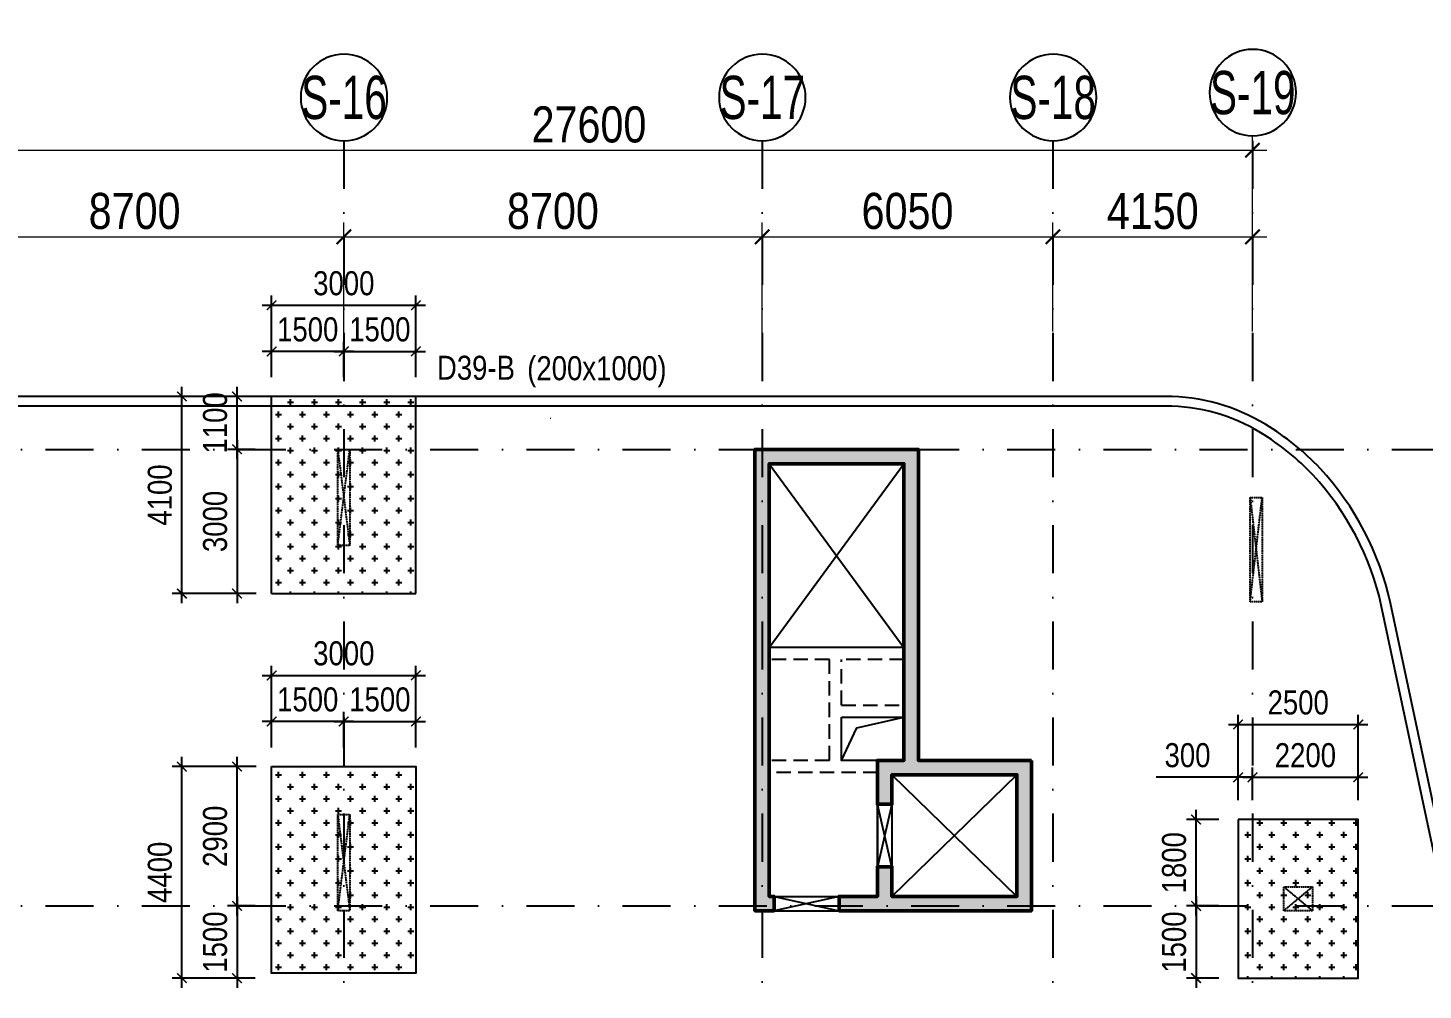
# Model space of a CAD drawing. Header units: millimetres. Extents: x -159515 to 1327256, y -225156 to 138737.
# Drawn here: x 1073065 to 1102083, y -23814 to -3796 of the extents above; entities that cross this region are included whole.
import ezdxf
from ezdxf.enums import TextEntityAlignment as Align

# ---------------------------------------------------------------- set-up
doc = ezdxf.new("R2010")
doc.units = ezdxf.units.MM
doc.header["$MEASUREMENT"] = 0
for name, pattern in [('DASHDOT', [1, 0.5, -0.25, 0, -0.25]), ('DASHED', [4.5, 3, -1.5]), ('ST_MBDV Cot vach 220805$0$HIDDEN', [0.375, 0.25, -0.125])]:
    doc.linetypes.add(name, pattern=pattern)
for name, color, linetype in [('AUDIT_I_220807103235-17', 50, 'Continuous'), ('ccu11-Khuat', 9, 'DASHED'), ('ccu11-Manh', 8, 'Continuous'), ('ccu11-Thay', 7, 'Continuous'), ('ccu12-Manh', 8, 'Continuous'), ('ccu12-Text', 31, 'Continuous'), ('KC2-DIM', 251, 'Continuous'), ('KC2-HATCH', 252, 'Continuous'), ('KT-Dim', 8, 'Continuous'), ('KT-Luoi truc South Tower', 8, 'DASHDOT'), ('ST_MBDV Cot vach 220805$0$AUDIT_I_220805193045-5', 6, 'Continuous'), ('TNG', 50, 'Continuous'), ('Xref_ST_MBDV Cot vach 30.7.2022|Xref_ST_MBDV Cot vach 30.7.2022|Xref_ST_MBDV Cot vach 30.7.2022|Xref_ST_MBDV Cot vach 30.7.2022|A-GRID-SYM', 50, 'Continuous')]:
    doc.layers.add(name, color=color, linetype=linetype)
for name, color, linetype, lineweight in [('ccu12-Tencaukien', 9, 'Continuous', 15), ('KT-Kich thuoc', 159, 'Continuous', 18), ('ST_MBDV Cot vach 220805$0$KT-Net cot vach', 6, 'Continuous', 50)]:
    doc.layers.add(name, color=color, linetype=linetype, lineweight=lineweight)
doc.styles.add('Arial Narrow', font='ARIALN.TTF')
doc.styles.add('HBA-Text', font='GOTHIC.TTF')
doc.dimstyles.new('ccu12-200', dxfattribs={"dimscale": 200, "dimtxt": 2.5, "dimasz": 1, "dimexe": 1, "dimexo": 2, "dimgap": 1, "dimtad": 1, "dimdec": 0, "dimrnd": 5, "dimdsep": 46, "dimtxsty": 'Arial Narrow', "dimblk": 'ARCHTICK', "dimcen": -1, "dimdle": 1, "dimclrd": 256, "dimclre": 256, "dimclrt": 3, "dimadec": 0, "dimazin": 2, "dimtfac": 0.1, "dimtdec": 0, "dimtmove": 0, "dimatfit": 1, "dimldrblk": 'ARCHTICK', "dimfxl": 1, "dimtvp": 0.833333, "dimtolj": 1, "dimtzin": 12, "dimarcsym": 0})
doc.dimstyles.new('CCU_1-300', dxfattribs={"dimscale": 300, "dimtxt": 2.5, "dimasz": 1, "dimexe": 1, "dimexo": 2, "dimgap": 0.5, "dimtad": 1, "dimdec": 0, "dimdsep": 46, "dimtxsty": 'Arial Narrow', "dimblk": 'ARCHTICK', "dimcen": -1, "dimdle": 1, "dimclrd": 256, "dimclre": 256, "dimclrt": 3, "dimadec": 0, "dimazin": 2, "dimtfac": 0.1, "dimtdec": 0, "dimtix": 1, "dimtmove": 2, "dimatfit": 1, "dimfxl": 1, "dimtvp": 0.833333, "dimtolj": 1, "dimtzin": 12, "dimarcsym": 0})
pattern_1 = [(0, (-1061785.02, 22163.94), (250, 250), [125, -375]), (90, (-1061722.52, 22101.44), (-250, 250), [125, -375])]

# ---------------------------------------------------------------- blocks, each defined once
blk = doc.blocks.new('_ArchTick')
at = {"color": 0, "const_width": 0.15}
blk.add_lwpolyline([(-0.5, -0.5), (0.5, 0.5)], dxfattribs=at)
blk = doc.blocks.new('*D406')
at = {"layer": 'Defpoints', "color": 0, "transparency": 16777216}
for p in [(-25223, 31492), (-33923, 28684, 0), (-25223, 28649, 0)]:
    blk.add_point(p, dxfattribs=at)
at = {"layer": 'KT-Kich thuoc', "lineweight": -2, "transparency": 16777216}
for p, q in [((-33923, 29284), (-33923, 31792)), ((-25223, 29249), (-25223, 31792)), ((-34223, 31492), (-24923, 31492))]:
    blk.add_line(p, q, dxfattribs=at)
at = {"layer": 'KT-Kich thuoc', "lineweight": -2, "transparency": 16777216, "xscale": 300, "yscale": 300, "zscale": 300, "rotation": 180}
blk.add_blockref('_ArchTick', (-33923, 31492), dxfattribs=at)
at = {"layer": 'KT-Kich thuoc', "lineweight": -2, "transparency": 16777216, "xscale": 300, "yscale": 300, "zscale": 300}
blk.add_blockref('_ArchTick', (-25223, 31492), dxfattribs=at)
at = {"layer": 'KT-Kich thuoc', "color": 3, "transparency": 16777216, "insert": (-29573, 32025), "char_height": 750, "attachment_point": 5, "style": 'Arial Narrow'}
blk.add_mtext('\\A1;8700', dxfattribs=at)
blk = doc.blocks.new('*D407')
at = {"layer": 'Defpoints', "color": 0, "transparency": 16777216}
for p in [(-16523, 31492), (-16523, 28791, 0), (-25223, 28649, 0)]:
    blk.add_point(p, dxfattribs=at)
at = {"layer": 'KT-Kich thuoc', "lineweight": -2, "transparency": 16777216}
for p, q in [((-25223, 29249), (-25223, 31792)), ((-16523, 29391), (-16523, 31792)), ((-25523, 31492), (-16223, 31492))]:
    blk.add_line(p, q, dxfattribs=at)
at = {"layer": 'KT-Kich thuoc', "lineweight": -2, "transparency": 16777216, "xscale": 300, "yscale": 300, "zscale": 300, "rotation": 180}
blk.add_blockref('_ArchTick', (-25223, 31492), dxfattribs=at)
at = {"layer": 'KT-Kich thuoc', "lineweight": -2, "transparency": 16777216, "xscale": 300, "yscale": 300, "zscale": 300}
blk.add_blockref('_ArchTick', (-16523, 31492), dxfattribs=at)
at = {"layer": 'KT-Kich thuoc', "color": 3, "transparency": 16777216, "insert": (-20873, 32025), "char_height": 750, "attachment_point": 5, "style": 'Arial Narrow'}
blk.add_mtext('\\A1;8700', dxfattribs=at)
blk = doc.blocks.new('*D408')
at = {"layer": 'Defpoints', "color": 0, "transparency": 16777216}
for p in [(-10473, 31492), (-16523, 28791), (-10473, 28921, 0)]:
    blk.add_point(p, dxfattribs=at)
at = {"layer": 'KT-Kich thuoc', "lineweight": -2, "transparency": 16777216}
for p, q in [((-16523, 29391), (-16523, 31792)), ((-10473, 29521), (-10473, 31792)), ((-16823, 31492), (-10173, 31492))]:
    blk.add_line(p, q, dxfattribs=at)
at = {"layer": 'KT-Kich thuoc', "lineweight": -2, "transparency": 16777216, "xscale": 300, "yscale": 300, "zscale": 300, "rotation": 180}
blk.add_blockref('_ArchTick', (-16523, 31492), dxfattribs=at)
at = {"layer": 'KT-Kich thuoc', "lineweight": -2, "transparency": 16777216, "xscale": 300, "yscale": 300, "zscale": 300}
blk.add_blockref('_ArchTick', (-10473, 31492), dxfattribs=at)
at = {"layer": 'KT-Kich thuoc', "color": 3, "transparency": 16777216, "insert": (-13498, 32025), "char_height": 750, "attachment_point": 5, "style": 'Arial Narrow'}
blk.add_mtext('\\A1;6050', dxfattribs=at)
blk = doc.blocks.new('*D409')
at = {"layer": 'Defpoints', "color": 0, "transparency": 16777216}
for p in [(-6323, 31492), (-6323, 29040), (-10473, 28921, 0)]:
    blk.add_point(p, dxfattribs=at)
at = {"layer": 'KT-Kich thuoc', "lineweight": -2, "transparency": 16777216}
for p, q in [((-10473, 29521), (-10473, 31792)), ((-6323, 29640), (-6323, 31792)), ((-10773, 31492), (-6023, 31492))]:
    blk.add_line(p, q, dxfattribs=at)
at = {"layer": 'KT-Kich thuoc', "lineweight": -2, "transparency": 16777216, "xscale": 300, "yscale": 300, "zscale": 300, "rotation": 180}
blk.add_blockref('_ArchTick', (-10473, 31492), dxfattribs=at)
at = {"layer": 'KT-Kich thuoc', "lineweight": -2, "transparency": 16777216, "xscale": 300, "yscale": 300, "zscale": 300}
blk.add_blockref('_ArchTick', (-6323, 31492), dxfattribs=at)
at = {"layer": 'KT-Kich thuoc', "color": 3, "transparency": 16777216, "insert": (-8398, 32025), "char_height": 750, "attachment_point": 5, "style": 'Arial Narrow'}
blk.add_mtext('\\A1;4150', dxfattribs=at)
blk = doc.blocks.new('*D410')
at = {"layer": 'Defpoints', "color": 0, "transparency": 16777216}
for p in [(-6323, 33292), (-33923, 28921), (-6323, 28921)]:
    blk.add_point(p, dxfattribs=at)
at = {"layer": 'KT-Kich thuoc', "lineweight": -2, "transparency": 16777216}
for p, q in [((-33923, 29521), (-33923, 33592)), ((-6323, 29521), (-6323, 33592)), ((-34223, 33292), (-6023, 33292))]:
    blk.add_line(p, q, dxfattribs=at)
at = {"layer": 'KT-Kich thuoc', "lineweight": -2, "transparency": 16777216, "xscale": 300, "yscale": 300, "zscale": 300, "rotation": 180}
blk.add_blockref('_ArchTick', (-33923, 33292), dxfattribs=at)
at = {"layer": 'KT-Kich thuoc', "lineweight": -2, "transparency": 16777216, "xscale": 300, "yscale": 300, "zscale": 300}
blk.add_blockref('_ArchTick', (-6323, 33292), dxfattribs=at)
at = {"layer": 'KT-Kich thuoc', "color": 3, "transparency": 16777216, "insert": (-20123, 33825), "char_height": 750, "attachment_point": 5, "style": 'Arial Narrow'}
blk.add_mtext('\\A1;27600', dxfattribs=at)
blk = doc.blocks.new('GRID-SYM-flat-73')
at = {"layer": 'Xref_ST_MBDV Cot vach 30.7.2022|Xref_ST_MBDV Cot vach 30.7.2022|Xref_ST_MBDV Cot vach 30.7.2022|Xref_ST_MBDV Cot vach 30.7.2022|A-GRID-SYM'}
blk.add_circle((0, 0, 0), 900, dxfattribs=at)
at = {"layer": 'Xref_ST_MBDV Cot vach 30.7.2022|Xref_ST_MBDV Cot vach 30.7.2022|Xref_ST_MBDV Cot vach 30.7.2022|Xref_ST_MBDV Cot vach 30.7.2022|A-GRID-SYM', "style": 'HBA-Text'}
blk.add_attdef('GRID', text='', height=900, rotation=359.6303, dxfattribs=at).set_placement((0, 0, 0), align=Align.MIDDLE_CENTER)
blk = doc.blocks.new('*U192')
at = {"layer": 'ccu12-Tencaukien', "color": 8, "ltscale": 10000}
blk.add_line((361, -155), (354, -155), dxfattribs=at)
at = {"layer": 'ccu12-Text', "color": 2, "style": 'Arial Narrow', "width": 0.8}
blk.add_attdef('SH', text='', height=300, dxfattribs=at).set_placement((276, 6), align=Align.BOTTOM_RIGHT)
at = {"layer": 'ccu12-Text', "color": 31, "style": 'Arial Narrow', "width": 0.8}
for tag, p in [('(', (508, -75)), ('KT', (633, -75)), (')', (963, -75))]:
    blk.add_attdef(tag, text='', height=250, dxfattribs=at).set_placement(p, align=Align.BOTTOM_LEFT)
blk = doc.blocks.new('*U476')
at = {"color": 6, "linetype": 'ST_MBDV Cot vach 220805$0$HIDDEN', "ltscale": 10}
for p, q in [((-225, 1525), (-475, -475)), ((-225, -475), (-475, 1525))]:
    blk.add_line(p, q, dxfattribs=at)
blk.add_lwpolyline([(-475, -475), (-225, -475), (-225, 1525), (-475, 1525)], close=True, dxfattribs=at)
blk = doc.blocks.new('*U480')
at = {"color": 6, "linetype": 'ST_MBDV Cot vach 220805$0$HIDDEN', "ltscale": 10}
for p, q in [((-225, 1525), (-475, -475)), ((-225, -475), (-475, 1525))]:
    blk.add_line(p, q, dxfattribs=at)
blk.add_lwpolyline([(-475, -475), (-225, -475), (-225, 1525), (-475, 1525)], close=True, dxfattribs=at)
blk = doc.blocks.new('*U467')
at = {"color": 6, "linetype": 'ST_MBDV Cot vach 220805$0$HIDDEN', "ltscale": 10}
for p, q in [((-225, 1695), (-475, -475)), ((-225, -475), (-475, 1695))]:
    blk.add_line(p, q, dxfattribs=at)
blk.add_lwpolyline([(-475, -475), (-225, -475), (-225, 1695), (-475, 1695)], close=True, dxfattribs=at)
blk = doc.blocks.new('*U468')
at = {"color": 6, "linetype": 'ST_MBDV Cot vach 220805$0$HIDDEN', "ltscale": 10}
for p, q in [((25, 125), (-475, -475)), ((25, -475), (-475, 125))]:
    blk.add_line(p, q, dxfattribs=at)
blk.add_lwpolyline([(-475, -475), (25, -475), (25, 125), (-475, 125)], close=True, dxfattribs=at)
blk = doc.blocks.new('MBCV-T39')
at = {"layer": 'ST_MBDV Cot vach 220805$0$KT-Net cot vach'}
h = blk.add_hatch(dxfattribs=at)
h.set_pattern_fill('1BETONG2-BOP', color=250, scale=30, style=0, pattern_type=2)
h.set_pattern_definition([(50, (86189.86, -14009.07), (215.17805, -18.82564), [22.5, -247.5]), (355, (86189.86, -14009.07), (-41.6254, 225.65764), [18, -198]), (100.4514, (86207.8, -14010.64), (173.5528, 206.83186), [19.12206, -210.34263]), (46.1842, (86189.86, -13949.07), (320.1723, -49.6557), [33.75, -371.25]), (96.6356, (86216.54, -13953.2), (280.3988, 292.2354), [28.6831, -315.5139]), (351.1842, (86189.86, -13949.07), (280.3986, 292.2356), [27, -297]), (21, (86219.86, -13964.07), (179.0721, -120.78567), [22.5, -247.5]), (226, (86219.86, -13964.07), (201.56464, -109.66194), [18, -198]), (71.4514, (86234.79, -13974.14), (252.0668, 96.75915), [19.12206, -210.34263]), (67.5, (86189.86, -14009.07), (-46.774855, 88.31234), [0, -195.6, 0, -201, 0, -198.75]), (4.5, (86189.86, -14009.07), (85.00528, 114.03096), [0, -114.6, 0, -191.1, 0, -75.75]), (327.5, (86122.96, -14009.07), (160.14673, -6.76646), [0, -75, 0, -234, 0, -310.5]), (317.5, (86092.96, -14009.07), (174.95585, 30.0315), [0, -97.5, 0, -155.4, 0, -220.5]), (315, (86189.86, -14009.07), (90.15611, 90.15611), []), (315, (86189.86, -13972.32), (90.15611, 90.15611), [])])
h.paths.add_polyline_path([(2350, -6470), (2350, -9600), (-1650, -9600), (-1650, -9300), (-850, -9300), (-850, -8685), (-550, -8685), (-550, -9300), (2050, -9300), (2050, -6770), (-550, -6770), (-550, -7385), (-850, -7385), (-850, -6470), (-300, -6470), (-300, -300), (-3100, -300), (-3100, -9300), (-3000, -9300), (-3000, -9600), (-3400, -9600), (-3400, 0), (0, 0), (0, -6470)])
at = {"layer": 'ccu11-Thay', "color": 6, "ltscale": 0.5}
for p, q in [((-850, -8685), (-850, -7385)), ((-3000, -9300), (-1650, -9300)), ((-3000, -9600), (-1650, -9600))]:
    blk.add_line(p, q, dxfattribs=at)
blk.add_lwpolyline([(-550, -7385), (-550, -8685)], dxfattribs=at)
at = {"layer": 'ST_MBDV Cot vach 220805$0$KT-Net cot vach'}
for p, q in [((-850, -8685), (-850, -9300)), ((-550, -8685), (-550, -9300)), ((-3000, -9600), (-3000, -9300)), ((-1650, -9300), (-850, -9300)), ((-1650, -9600), (-1650, -9300)), ((-1650, -9600), (2350, -9600))]:
    blk.add_line(p, q, dxfattribs=at)
blk.add_lwpolyline([(2350, -6470), (2350, -9600), (-1650, -9600), (-1650, -9300), (-850, -9300), (-850, -8685), (-550, -8685), (-550, -9300), (2050, -9300), (2050, -6770), (-550, -6770), (-550, -7385), (-850, -7385), (-850, -6470), (-300, -6470), (-300, -300), (-3100, -300), (-3100, -9300), (-3000, -9300), (-3000, -9600), (-3400, -9600), (-3400, 0), (0, 0), (0, -6470), (2350, -6470)], dxfattribs=at)
at = {"layer": 'TNG', "elevation": 0}
blk.add_lwpolyline([(-3100, -6600), (-3100, -6600), (-3100, -1900)], dxfattribs=at)
at = {"layer": 'ST_MBDV Cot vach 220805$0$AUDIT_I_220805193045-5', "linetype": 'ByBlock', "xscale": -1}
for name, p, rotation in [('*U480', (-12300, -1525, 0), 359.9999999999985), ('*U476', (-12300, -9125, 0), 359.9999999999985), ('*U468', (8075, -9125, 0), 270)]:
    blk.add_blockref(name, p, dxfattribs=dict(at, rotation=rotation))
blk.add_blockref('*U467', (6675, -2695, 0), dxfattribs=at)
blk = doc.blocks.new('mbkc-t39')
at = {"layer": 'KC2-HATCH'}
h = blk.add_hatch(dxfattribs=at)
h.set_pattern_fill('CROSS', color=256, scale=1000)
h.set_pattern_definition(pattern_1)
h.paths.add_polyline_path([(16350, 10700), (19350, 10700), (19350, 6600), (16350, 6600)])
h = blk.add_hatch(dxfattribs=at)
h.set_pattern_fill('CROSS', color=256, scale=1000)
h.set_pattern_definition(pattern_1)
h.paths.add_polyline_path([(16350, 3000), (19350, 3000), (19350, -1300), (16350, -1300)])
h = blk.add_hatch(dxfattribs=at)
h.set_pattern_fill('CROSS', color=256, scale=1000)
h.set_pattern_definition([(0, (-876875.3, 22163.94), (250, 250), [125, -375]), (90, (-876812.8, 22101.44), (-250, 250), [125, -375])])
h.paths.add_polyline_path([(36450, 1900), (38950, 1900), (38950, -1400), (36450, -1400)])
for q in [(16350, 10700, 0), (19350, 6600, 0)]:
    blk.add_line((16350, 6600, 0), q)
at = {"elevation": 0}
for points in [[(-26286, 27544), (-26287, 27544), (-28875, 34908, 0.338337), (-32749, 36444), (-62185, 26289, 0.459457), (-64225, 21139), (-55456, 6813, 0.279689), (-50490, 5781), (-27772, 13619, 0.204279), (-27706, 13740), (-27482, 14770, -0.275412), (-26755, 15571), (-22342, 17089, -0.414195), (-21181, 16524), (-12852, -7567, 0.319754), (-8032, -11000), (37106, -11000, 0.36531), (42072, -6689, 0.102434), (42063, -5068), (39621, 6403, 0.132611), (38155, 9202, 0.066499), (37024, 10116, 0.137615), (34943, 10700), (9300, 10700)], [(-26221, 27355), (-26409, 27290), (-29057, 34822, 0.336124), (-32689, 36253), (-62119, 26100, 0.458894), (-64051, 21238), (-55300, 6941, 0.278184), (-50556, 5970), (-27901, 13786), (-27678, 14811, -0.274307), (-26816, 15761), (-22407, 17278, -0.414153), (-20992, 16589), (-12663, -7501, 0.319754), (-8032, -10800), (37104, -10800, 0.365478), (41875, -6654, 0.102721), (41867, -5109), (39426, 6361, 0.13252), (38009, 9065, 0.066443), (36920, 9945, 0.137615), (34943, 10500), (9300, 10500)]]:
    blk.add_lwpolyline(points, format="xyb", dxfattribs=at)
at = {"extrusion": (-1, 2.66927e-12, 0), "elevation": -19350}
blk.add_lwpolyline([(-6600, 0), (-10700, 0)], dxfattribs=at)
at = {"ltscale": 0.5, "elevation": 0}
blk.add_lwpolyline([(29500, 5480), (26700, 5480)], dxfattribs=at)
blk.add_lwpolyline([(28200, 4030), (29500, 4030), (29500, 3130), (28200, 3130)], close=True, dxfattribs=at)
at = {"elevation": 0}
for points in [[(16350, 3000), (19350, 3000), (19350, -1300), (16350, -1300)], [(36450, 1900), (36450, -1400), (38950, -1400), (38950, 1900)]]:
    blk.add_lwpolyline(points, close=True, dxfattribs=at)
at = {"layer": 'ccu11-Khuat', "ltscale": 100, "elevation": 0}
for points in [[(27950, 5230), (26700, 5230)], [(27950, 3130), (27950, 5230)], [(29500, 5230), (28200, 5230)], [(28200, 4280), (28200, 5230)], [(28200, 4280), (29500, 4280)], [(27950, 3130), (26700, 3130)], [(28950, 2880), (26700, 2880)]]:
    blk.add_lwpolyline(points, dxfattribs=at)
at = {"layer": 'ccu11-Khuat', "color": 6, "ltscale": 0.2, "elevation": 0}
for points in [[(28950, 2215), (28950, 915)], [(26800, 300), (28150, 300)], [(26800, 0), (28150, 0)]]:
    blk.add_lwpolyline(points, dxfattribs=at)
at = {"layer": 'ccu11-Manh', "elevation": 0}
for points in [[(29250, 2830), (31850, 300)], [(31850, 2830), (29250, 300)]]:
    blk.add_lwpolyline(points, dxfattribs=at)
at = {"layer": 'ccu11-Thay', "color": 6, "ltscale": 0.5, "elevation": 0}
blk.add_lwpolyline([(29250, 2215), (29250, 915)], dxfattribs=at)
at = {"layer": 'ccu12-Manh', "ltscale": 0.5, "elevation": 0}
for points in [[(26700, 9300), (29500, 5480)], [(26700, 5480), (29500, 9300)]]:
    blk.add_lwpolyline(points, dxfattribs=at)
at = {"layer": 'KC2-DIM', "ltscale": 0.5, "elevation": 0}
for points in [[(29250, 2215), (28950, 915)], [(29250, 915), (28950, 2215)]]:
    blk.add_lwpolyline(points, dxfattribs=at)
at = {"layer": 'ccu11-Khuat'}
blk.add_blockref('MBCV-T39', (29800, 9600, 0), dxfattribs=at)
blk = doc.blocks.new('*D715')
at = {"layer": 'Defpoints', "color": 0, "transparency": 16777216}
for p in [(1098235, -19386), (1098235, -20266, 0), (1098535, -20266)]:
    blk.add_point(p, dxfattribs=at)
at = {"layer": 'KC2-DIM', "lineweight": -2, "transparency": 16777216}
for p, q in [((1098235, -19386), (1096530, -19386)), ((1098235, -19866), (1098235, -19186)), ((1098535, -19386), (1098235, -19386)), ((1098535, -19866), (1098535, -19186)), ((1098535, -19386), (1098735, -19386))]:
    blk.add_line(p, q, dxfattribs=at)
at = {"layer": 'KC2-DIM', "lineweight": -2, "transparency": 16777216, "xscale": 200, "yscale": 200, "zscale": 200}
blk.add_blockref('_ArchTick', (1098235, -19386), dxfattribs=at)
at = {"layer": 'KC2-DIM', "lineweight": -2, "transparency": 16777216, "xscale": 200, "yscale": 200, "zscale": 200, "rotation": 180}
blk.add_blockref('_ArchTick', (1098535, -19386), dxfattribs=at)
at = {"layer": 'KC2-DIM', "color": 3, "transparency": 16777216, "insert": (1097183, -18930), "char_height": 500, "attachment_point": 5, "style": 'Arial Narrow'}
blk.add_mtext('\\A1;300', dxfattribs=at)
blk = doc.blocks.new('*D716')
at = {"layer": 'Defpoints', "color": 0, "transparency": 16777216}
for p in [(1100735, -19386), (1098535, -19975), (1100735, -20264, 0)]:
    blk.add_point(p, dxfattribs=at)
at = {"layer": 'KC2-DIM', "lineweight": -2, "transparency": 16777216}
for p, q in [((1098335, -19386), (1100935, -19386)), ((1098535, -19575), (1098535, -19186)), ((1100735, -19864), (1100735, -19186))]:
    blk.add_line(p, q, dxfattribs=at)
at = {"layer": 'KC2-DIM', "lineweight": -2, "transparency": 16777216, "xscale": 200, "yscale": 200, "zscale": 200, "rotation": 180}
blk.add_blockref('_ArchTick', (1098535, -19386), dxfattribs=at)
at = {"layer": 'KC2-DIM', "lineweight": -2, "transparency": 16777216, "xscale": 200, "yscale": 200, "zscale": 200}
blk.add_blockref('_ArchTick', (1100735, -19386), dxfattribs=at)
at = {"layer": 'KC2-DIM', "color": 3, "transparency": 16777216, "insert": (1099635, -18930), "char_height": 500, "attachment_point": 5, "style": 'Arial Narrow'}
blk.add_mtext('\\A1;2200', dxfattribs=at)
blk = doc.blocks.new('*D717')
at = {"layer": 'Defpoints', "color": 0, "transparency": 16777216}
for p in [(1100735, -18288), (1098235, -19761), (1100735, -19761)]:
    blk.add_point(p, dxfattribs=at)
at = {"layer": 'KC2-DIM', "lineweight": -2, "transparency": 16777216}
for p, q in [((1098235, -19361), (1098235, -18088)), ((1100735, -19361), (1100735, -18088)), ((1098035, -18288), (1100935, -18288))]:
    blk.add_line(p, q, dxfattribs=at)
at = {"layer": 'KC2-DIM', "lineweight": -2, "transparency": 16777216, "xscale": 200, "yscale": 200, "zscale": 200, "rotation": 180}
blk.add_blockref('_ArchTick', (1098235, -18288), dxfattribs=at)
at = {"layer": 'KC2-DIM', "lineweight": -2, "transparency": 16777216, "xscale": 200, "yscale": 200, "zscale": 200}
blk.add_blockref('_ArchTick', (1100735, -18288), dxfattribs=at)
at = {"layer": 'KC2-DIM', "color": 3, "transparency": 16777216, "insert": (1099485, -17833), "char_height": 500, "attachment_point": 5, "style": 'Arial Narrow'}
blk.add_mtext('\\A1;2500', dxfattribs=at)
blk = doc.blocks.new('*D718')
at = {"layer": 'Defpoints', "color": 0, "transparency": 16777216}
for p in [(1097361, -20264), (1098235, -20264, 0), (1098235, -22064)]:
    blk.add_point(p, dxfattribs=at)
at = {"layer": 'KC2-DIM', "lineweight": -2, "transparency": 16777216}
for p, q in [((1097835, -20264), (1097161, -20264)), ((1097361, -22264), (1097361, -20064)), ((1097835, -22064), (1097161, -22064))]:
    blk.add_line(p, q, dxfattribs=at)
at = {"layer": 'KC2-DIM', "lineweight": -2, "transparency": 16777216, "xscale": 200, "yscale": 200, "zscale": 200}
for p, rotation in [((1097361, -20264), 90), ((1097361, -22064), 270)]:
    blk.add_blockref('_ArchTick', p, dxfattribs=dict(at, rotation=rotation))
at = {"layer": 'KC2-DIM', "color": 3, "transparency": 16777216, "insert": (1096905, -21164), "char_height": 500, "attachment_point": 5, "rotation": 90, "style": 'Arial Narrow'}
blk.add_mtext('\\A1;1800', dxfattribs=at)
blk = doc.blocks.new('*D719')
at = {"layer": 'Defpoints', "color": 0, "transparency": 16777216}
for p in [(1098024, -22064), (1097361, -23564), (1098235, -23564, 0)]:
    blk.add_point(p, dxfattribs=at)
at = {"layer": 'KC2-DIM', "lineweight": -2, "transparency": 16777216}
for p, q in [((1097361, -21864), (1097361, -23764)), ((1097624, -22064), (1097161, -22064)), ((1097835, -23564), (1097161, -23564))]:
    blk.add_line(p, q, dxfattribs=at)
at = {"layer": 'KC2-DIM', "lineweight": -2, "transparency": 16777216, "xscale": 200, "yscale": 200, "zscale": 200}
for p, rotation in [((1097361, -22064), 90), ((1097361, -23564), 270)]:
    blk.add_blockref('_ArchTick', p, dxfattribs=dict(at, rotation=rotation))
at = {"layer": 'KC2-DIM', "color": 3, "transparency": 16777216, "insert": (1096905, -22814), "char_height": 500, "attachment_point": 5, "rotation": 90, "style": 'Arial Narrow'}
blk.add_mtext('\\A1;1500', dxfattribs=at)
blk = doc.blocks.new('*D769')
at = {"layer": 'Defpoints', "color": 0, "transparency": 16777216}
for p in [(1081135, -18226), (1079635, -19164, 0), (1081135, -19164, 0)]:
    blk.add_point(p, dxfattribs=at)
at = {"layer": 'KC2-DIM', "lineweight": -2, "transparency": 16777216}
for p, q in [((1079435, -18226), (1081335, -18226)), ((1079635, -18764), (1079635, -18026)), ((1081135, -18764), (1081135, -18026))]:
    blk.add_line(p, q, dxfattribs=at)
at = {"layer": 'KC2-DIM', "lineweight": -2, "transparency": 16777216, "xscale": 200, "yscale": 200, "zscale": 200, "rotation": 180}
blk.add_blockref('_ArchTick', (1079635, -18226), dxfattribs=at)
at = {"layer": 'KC2-DIM', "lineweight": -2, "transparency": 16777216, "xscale": 200, "yscale": 200, "zscale": 200}
blk.add_blockref('_ArchTick', (1081135, -18226), dxfattribs=at)
at = {"layer": 'KC2-DIM', "color": 3, "transparency": 16777216, "insert": (1080385, -17770), "char_height": 500, "attachment_point": 5, "style": 'Arial Narrow'}
blk.add_mtext('\\A1;1500', dxfattribs=at)
blk = doc.blocks.new('*D767')
at = {"layer": 'Defpoints', "color": 0, "transparency": 16777216}
for p in [(1078135, -18226), (1079635, -18764), (1078135, -19164, 0)]:
    blk.add_point(p, dxfattribs=at)
at = {"layer": 'KC2-DIM', "lineweight": -2, "transparency": 16777216}
for p, q in [((1079835, -18226), (1077935, -18226)), ((1078135, -18764), (1078135, -18026)), ((1079635, -18364), (1079635, -18026))]:
    blk.add_line(p, q, dxfattribs=at)
at = {"layer": 'KC2-DIM', "lineweight": -2, "transparency": 16777216, "xscale": 200, "yscale": 200, "zscale": 200, "rotation": 180}
blk.add_blockref('_ArchTick', (1078135, -18226), dxfattribs=at)
at = {"layer": 'KC2-DIM', "lineweight": -2, "transparency": 16777216, "xscale": 200, "yscale": 200, "zscale": 200}
blk.add_blockref('_ArchTick', (1079635, -18226), dxfattribs=at)
at = {"layer": 'KC2-DIM', "color": 3, "transparency": 16777216, "insert": (1078885, -17770), "char_height": 500, "attachment_point": 5, "style": 'Arial Narrow'}
blk.add_mtext('\\A1;1500', dxfattribs=at)
blk = doc.blocks.new('*D768')
at = {"layer": 'Defpoints', "color": 0, "transparency": 16777216}
for p in [(1081135, -17267), (1078135, -18764), (1081135, -18764)]:
    blk.add_point(p, dxfattribs=at)
at = {"layer": 'KC2-DIM', "lineweight": -2, "transparency": 16777216}
for p, q in [((1078135, -18364), (1078135, -17067)), ((1081135, -18364), (1081135, -17067)), ((1077935, -17267), (1081335, -17267))]:
    blk.add_line(p, q, dxfattribs=at)
at = {"layer": 'KC2-DIM', "lineweight": -2, "transparency": 16777216, "xscale": 200, "yscale": 200, "zscale": 200, "rotation": 180}
blk.add_blockref('_ArchTick', (1078135, -17267), dxfattribs=at)
at = {"layer": 'KC2-DIM', "lineweight": -2, "transparency": 16777216, "xscale": 200, "yscale": 200, "zscale": 200}
blk.add_blockref('_ArchTick', (1081135, -17267), dxfattribs=at)
at = {"layer": 'KC2-DIM', "color": 3, "transparency": 16777216, "insert": (1079635, -16811), "char_height": 500, "attachment_point": 5, "style": 'Arial Narrow'}
blk.add_mtext('\\A1;3000', dxfattribs=at)
blk = doc.blocks.new('*D770')
at = {"layer": 'Defpoints', "color": 0, "transparency": 16777216}
for p in [(1078194, -22064), (1077415, -23564), (1078194, -23564)]:
    blk.add_point(p, dxfattribs=at)
at = {"layer": 'KC2-DIM', "lineweight": -2, "transparency": 16777216}
for p, q in [((1077415, -21864), (1077415, -23764)), ((1077794, -22064), (1077215, -22064)), ((1077794, -23564), (1077215, -23564))]:
    blk.add_line(p, q, dxfattribs=at)
at = {"layer": 'KC2-DIM', "lineweight": -2, "transparency": 16777216, "xscale": 200, "yscale": 200, "zscale": 200}
for p, rotation in [((1077415, -22064), 90), ((1077415, -23564), 270)]:
    blk.add_blockref('_ArchTick', p, dxfattribs=dict(at, rotation=rotation))
at = {"layer": 'KC2-DIM', "color": 3, "transparency": 16777216, "insert": (1076960, -22814), "char_height": 500, "attachment_point": 5, "rotation": 90, "style": 'Arial Narrow'}
blk.add_mtext('\\A1;1500', dxfattribs=at)
blk = doc.blocks.new('*D771')
at = {"layer": 'Defpoints', "color": 0, "transparency": 16777216}
for p in [(1077415, -19164), (1078210, -19164, 0), (1077867, -22064)]:
    blk.add_point(p, dxfattribs=at)
at = {"layer": 'KC2-DIM', "lineweight": -2, "transparency": 16777216}
for p, q in [((1077415, -22264), (1077415, -18964)), ((1077810, -19164), (1077215, -19164)), ((1077467, -22064), (1077215, -22064))]:
    blk.add_line(p, q, dxfattribs=at)
at = {"layer": 'KC2-DIM', "lineweight": -2, "transparency": 16777216, "xscale": 200, "yscale": 200, "zscale": 200}
for p, rotation in [((1077415, -19164), 90), ((1077415, -22064), 270)]:
    blk.add_blockref('_ArchTick', p, dxfattribs=dict(at, rotation=rotation))
at = {"layer": 'KC2-DIM', "color": 3, "transparency": 16777216, "insert": (1076960, -20614), "char_height": 500, "attachment_point": 5, "rotation": 90, "style": 'Arial Narrow'}
blk.add_mtext('\\A1;2900', dxfattribs=at)
blk = doc.blocks.new('*D772')
at = {"layer": 'Defpoints', "color": 0, "transparency": 16777216}
for p in [(1076268, -19164), (1077882, -19164), (1077882, -23564)]:
    blk.add_point(p, dxfattribs=at)
at = {"layer": 'KC2-DIM', "lineweight": -2, "transparency": 16777216}
for p, q in [((1076268, -23764), (1076268, -18964)), ((1077482, -19164), (1076068, -19164)), ((1077482, -23564), (1076068, -23564))]:
    blk.add_line(p, q, dxfattribs=at)
at = {"layer": 'KC2-DIM', "lineweight": -2, "transparency": 16777216, "xscale": 200, "yscale": 200, "zscale": 200}
for p, rotation in [((1076268, -19164), 90), ((1076268, -23564), 270)]:
    blk.add_blockref('_ArchTick', p, dxfattribs=dict(at, rotation=rotation))
at = {"layer": 'KC2-DIM', "color": 3, "transparency": 16777216, "insert": (1075812, -21364), "char_height": 500, "attachment_point": 5, "rotation": 90, "style": 'Arial Narrow'}
blk.add_mtext('\\A1;4400', dxfattribs=at)
blk = doc.blocks.new('*D773')
at = {"layer": 'Defpoints', "color": 0, "transparency": 16777216}
for p in [(1078194, -12564), (1077415, -15564), (1078210, -15564, 0)]:
    blk.add_point(p, dxfattribs=at)
at = {"layer": 'KC2-DIM', "lineweight": -2, "transparency": 16777216}
for p, q in [((1077415, -12364), (1077415, -15764)), ((1077794, -12564), (1077215, -12564)), ((1077810, -15564), (1077215, -15564))]:
    blk.add_line(p, q, dxfattribs=at)
at = {"layer": 'KC2-DIM', "lineweight": -2, "transparency": 16777216, "xscale": 200, "yscale": 200, "zscale": 200}
for p, rotation in [((1077415, -12564), 90), ((1077415, -15564), 270)]:
    blk.add_blockref('_ArchTick', p, dxfattribs=dict(at, rotation=rotation))
at = {"layer": 'KC2-DIM', "color": 3, "transparency": 16777216, "insert": (1076960, -14064), "char_height": 500, "attachment_point": 5, "rotation": 90, "style": 'Arial Narrow'}
blk.add_mtext('\\A1;3000', dxfattribs=at)
blk = doc.blocks.new('*D774')
at = {"layer": 'Defpoints', "color": 0, "transparency": 16777216}
for p in [(1077415, -11464), (1078210, -11464, 0), (1078028, -12564)]:
    blk.add_point(p, dxfattribs=at)
at = {"layer": 'KC2-DIM', "lineweight": -2, "transparency": 16777216}
for p, q in [((1077415, -12764), (1077415, -11264)), ((1077810, -11464), (1077215, -11464)), ((1077628, -12564), (1077215, -12564))]:
    blk.add_line(p, q, dxfattribs=at)
at = {"layer": 'KC2-DIM', "lineweight": -2, "transparency": 16777216, "xscale": 200, "yscale": 200, "zscale": 200}
for p, rotation in [((1077415, -11464), 90), ((1077415, -12564), 270)]:
    blk.add_blockref('_ArchTick', p, dxfattribs=dict(at, rotation=rotation))
at = {"layer": 'KC2-DIM', "color": 3, "transparency": 16777216, "insert": (1076960, -12014), "char_height": 500, "attachment_point": 5, "rotation": 90, "style": 'Arial Narrow'}
blk.add_mtext('\\A1;1100', dxfattribs=at)
blk = doc.blocks.new('*D775')
at = {"layer": 'Defpoints', "color": 0, "transparency": 16777216}
for p in [(1076268, -11464), (1077882, -11464), (1077882, -15564)]:
    blk.add_point(p, dxfattribs=at)
at = {"layer": 'KC2-DIM', "lineweight": -2, "transparency": 16777216}
for p, q in [((1076268, -15764), (1076268, -11264)), ((1077482, -11464), (1076068, -11464)), ((1077482, -15564), (1076068, -15564))]:
    blk.add_line(p, q, dxfattribs=at)
at = {"layer": 'KC2-DIM', "lineweight": -2, "transparency": 16777216, "xscale": 200, "yscale": 200, "zscale": 200}
for p, rotation in [((1076268, -11464), 90), ((1076268, -15564), 270)]:
    blk.add_blockref('_ArchTick', p, dxfattribs=dict(at, rotation=rotation))
at = {"layer": 'KC2-DIM', "color": 3, "transparency": 16777216, "insert": (1075812, -13514), "char_height": 500, "attachment_point": 5, "rotation": 90, "style": 'Arial Narrow'}
blk.add_mtext('\\A1;4100', dxfattribs=at)
blk = doc.blocks.new('*D777')
at = {"layer": 'Defpoints', "color": 0, "transparency": 16777216}
for p in [(1081135, -10526), (1079635, -11464, 0), (1081135, -11464, 0)]:
    blk.add_point(p, dxfattribs=at)
at = {"layer": 'KC2-DIM', "lineweight": -2, "transparency": 16777216}
for p, q in [((1079635, -11064), (1079635, -10326)), ((1081135, -11064), (1081135, -10326)), ((1079435, -10526), (1081335, -10526))]:
    blk.add_line(p, q, dxfattribs=at)
at = {"layer": 'KC2-DIM', "lineweight": -2, "transparency": 16777216, "xscale": 200, "yscale": 200, "zscale": 200, "rotation": 180}
blk.add_blockref('_ArchTick', (1079635, -10526), dxfattribs=at)
at = {"layer": 'KC2-DIM', "lineweight": -2, "transparency": 16777216, "xscale": 200, "yscale": 200, "zscale": 200}
blk.add_blockref('_ArchTick', (1081135, -10526), dxfattribs=at)
at = {"layer": 'KC2-DIM', "color": 3, "transparency": 16777216, "insert": (1080385, -10071), "char_height": 500, "attachment_point": 5, "style": 'Arial Narrow'}
blk.add_mtext('\\A1;1500', dxfattribs=at)
blk = doc.blocks.new('*D778')
at = {"layer": 'Defpoints', "color": 0, "transparency": 16777216}
for p in [(1078135, -10526), (1079635, -11064), (1078135, -11464, 0)]:
    blk.add_point(p, dxfattribs=at)
at = {"layer": 'KC2-DIM', "lineweight": -2, "transparency": 16777216}
for p, q in [((1078135, -11064), (1078135, -10326)), ((1079635, -10664), (1079635, -10326)), ((1079835, -10526), (1077935, -10526))]:
    blk.add_line(p, q, dxfattribs=at)
at = {"layer": 'KC2-DIM', "lineweight": -2, "transparency": 16777216, "xscale": 200, "yscale": 200, "zscale": 200, "rotation": 180}
blk.add_blockref('_ArchTick', (1078135, -10526), dxfattribs=at)
at = {"layer": 'KC2-DIM', "lineweight": -2, "transparency": 16777216, "xscale": 200, "yscale": 200, "zscale": 200}
blk.add_blockref('_ArchTick', (1079635, -10526), dxfattribs=at)
at = {"layer": 'KC2-DIM', "color": 3, "transparency": 16777216, "insert": (1078885, -10071), "char_height": 500, "attachment_point": 5, "style": 'Arial Narrow'}
blk.add_mtext('\\A1;1500', dxfattribs=at)
blk = doc.blocks.new('*D776')
at = {"layer": 'Defpoints', "color": 0, "transparency": 16777216}
for p in [(1081135, -9567), (1078135, -11064), (1081135, -11064)]:
    blk.add_point(p, dxfattribs=at)
at = {"layer": 'KC2-DIM', "lineweight": -2, "transparency": 16777216}
for p, q in [((1077935, -9567), (1081335, -9567)), ((1078135, -10664), (1078135, -9367)), ((1081135, -10664), (1081135, -9367))]:
    blk.add_line(p, q, dxfattribs=at)
at = {"layer": 'KC2-DIM', "lineweight": -2, "transparency": 16777216, "xscale": 200, "yscale": 200, "zscale": 200, "rotation": 180}
blk.add_blockref('_ArchTick', (1078135, -9567), dxfattribs=at)
at = {"layer": 'KC2-DIM', "lineweight": -2, "transparency": 16777216, "xscale": 200, "yscale": 200, "zscale": 200}
blk.add_blockref('_ArchTick', (1081135, -9567), dxfattribs=at)
at = {"layer": 'KC2-DIM', "color": 3, "transparency": 16777216, "insert": (1079635, -9112), "char_height": 500, "attachment_point": 5, "style": 'Arial Narrow'}
blk.add_mtext('\\A1;3000', dxfattribs=at)
blk = doc.blocks.new('Asix South Tower')
at = {"layer": 'KT-Luoi truc South Tower', "ltscale": 2000}
for p, q in [((-25223, 33491.9), (-25223, -4459.1)), ((-16523, 33491.9), (-16523, -4459.1)), ((-10473, 33491.9), (-10473, -4459.1)), ((-6323, 33491.9), (-6323, -4459.1)), ((-49426.2, 27070.4), (10118.8, 27070.4)), ((-49426.2, 17570.4), (10118.8, 17570.4))]:
    blk.add_line(p, q, dxfattribs=at)
at = {"layer": 'KT-Dim'}
ref = blk.add_blockref('GRID-SYM-flat-73', (-25217.9, 34391.9, 0), dxfattribs=dict(at, xscale=-1, rotation=179.6748020054017))
ref.add_attrib('GRID', 'S-16', dxfattribs={"layer": 'AUDIT_I_220807103235-17', "height": 900, "style": 'HBA-Text', "width": 0.7}).set_placement((-25217.9, 34391.9, 0), align=Align.MIDDLE_CENTER)
ref = blk.add_blockref('GRID-SYM-flat-73', (-16517.9, 34391.9, 0), dxfattribs=dict(at, xscale=-1, rotation=179.6748020054017))
ref.add_attrib('GRID', 'S-17', dxfattribs={"layer": 'AUDIT_I_220807103235-17', "height": 900, "style": 'HBA-Text', "width": 0.7}).set_placement((-16517.9, 34391.9, 0), align=Align.MIDDLE_CENTER)
ref = blk.add_blockref('GRID-SYM-flat-73', (-10467.9, 34391.9, 0), dxfattribs=dict(at, xscale=-1, rotation=179.6748020054017))
ref.add_attrib('GRID', 'S-18', dxfattribs={"layer": 'AUDIT_I_220807103235-17', "height": 900, "style": 'HBA-Text', "width": 0.7}).set_placement((-10467.9, 34391.9, 0), align=Align.MIDDLE_CENTER)
ref = blk.add_blockref('GRID-SYM-flat-73', (-6317.9, 34491.9, 0), dxfattribs=dict(at, xscale=-1, rotation=179.6748020054017))
ref.add_attrib('GRID', 'S-19', dxfattribs={"layer": 'AUDIT_I_220807103235-17', "height": 900, "style": 'HBA-Text', "width": 0.7}).set_placement((-6317.9, 34491.9, 0), align=Align.MIDDLE_CENTER)
at = {"layer": 'KT-Kich thuoc'}
for base, p1, p2, picture, middle in [((-6323, 33291.9), (-33923, 28921.3), (-6323, 28921.3), '*D410', (-20123, 33824.8)), ((-25223, 31491.9), (-33923, 28684.3, 0), (-25223, 28648.7, 0), '*D406', (-29573, 32024.8)), ((-16523, 31491.9), (-25223, 28648.7, 0), (-16523, 28791, 0), '*D407', (-20873, 32024.8)), ((-10473, 31491.9), (-16523, 28791), (-10473, 28921.3, 0), '*D408', (-13498, 32024.8)), ((-6323, 31491.9), (-10473, 28921.3, 0), (-6323, 29040.1), '*D409', (-8398, 32024.8))]:
    dim = blk.add_linear_dim(base=base, p1=p1, p2=p2, dimstyle='CCU_1-300', dxfattribs=at)
    dim.commit()
    dim.dimension.update_dxf_attribs({"geometry": picture, "text_midpoint": middle})

msp = doc.modelspace()

# ---------------------------------------------------------------- linework, layer by layer
at = {"layer": 'KC2-DIM', "ltscale": 0.5}
for points in [[(1089985, -19033.9), (1089985, -18133.9)], [(1089985, -18133.9), (1091285, -18133.9)], [(1089985, -19033.9), (1090304.7, -18355.2), (1091285, -18133.9)], [(1091035, -19948.9), (1090735, -21248.9)], [(1091035, -21248.9), (1090735, -19948.9)], [(1088585, -21863.9), (1089935, -22163.9)], [(1089935, -21863.9), (1088585, -22163.9)]]:
    msp.add_lwpolyline(points, dxfattribs=at)

# ---------------------------------------------------------------- block references
msp.add_blockref('mbkc-t39', (1061785, -22163.9, 0))
at = {"layer": 'ccu12-Tencaukien', "extrusion": (4.38813e-07, -9.79924e-07, 1)}
ref = msp.add_blockref('*U192', (1083424.3, -11432.5, 0.5), dxfattribs=dict(at, xscale=1.815893337873055, yscale=1.815893337873055, zscale=1.815893337873055, rotation=339.536933714468))
ref.add_attrib('KT', '(200x1000)', dxfattribs={"color": 31, "extrusion": (4.38813e-07, -9.79924e-07, 1), "height": 500, "style": 'Arial Narrow'}).set_placement((1083450.2, -11276.1, 0.5), align=Align.BOTTOM_LEFT)
ref.add_attrib('SH', 'D39-B', dxfattribs={"color": 2, "extrusion": (4.38813e-07, -9.79924e-07, 1), "height": 500, "style": 'Arial Narrow'}).set_placement((1083195.2, -11267.2, 0.5), align=Align.BOTTOM_RIGHT)
at = {"layer": 'KT-Kich thuoc'}
msp.add_blockref('Asix South Tower', (1104857.6, -39634.4), dxfattribs=at)

# ---------------------------------------------------------------- dimensions: what is measured, and where the dimension line sits
at = {"layer": 'KC2-DIM'}
for base, p1, p2, picture, middle in [((1081135, -9567, 0), (1078135, -11064.1, 0), (1081135, -11064.1, 0), '*D776', (1079635, -9111.7, 0)), ((1081135, -17266.6), (1078135, -18763.8), (1081135, -18763.8), '*D768', (1079635, -16811.4)), ((1100735, -18287.9), (1098235, -19761.2), (1100735, -19761.2), '*D717', (1099485, -17832.6)), ((1098235, -19385.5), (1098534.6, -20265.8), (1098235, -20265.8, 0), '*D715', (1097182.7, -18930.2)), ((1100735, -19385.5), (1098534.6, -19975.2), (1100735, -20263.8, 0), '*D716', (1099634.8, -18930.2))]:
    dim = msp.add_linear_dim(base=base, p1=p1, p2=p2, dimstyle='ccu12-200', dxfattribs=at)
    dim.commit()
    dim.dimension.update_dxf_attribs({"geometry": picture, "text_midpoint": middle})
for base, p1, p2, picture, middle in [((1078135, -10525.9, 0), (1079635, -11064.1, 0), (1078135, -11464.1), '*D778', (1078885, -10525.9, 0)), ((1081135, -10525.9, 0), (1079635, -11464.1), (1081135, -11464.1), '*D777', (1080385, -10525.9, 0)), ((1078135, -18225.5), (1079635, -18763.8), (1078135, -19163.8, 0), '*D767', (1078885, -18225.5)), ((1081135, -18225.5), (1079635, -19163.8, 0), (1081135, -19163.8, 0), '*D769', (1080385, -18225.5))]:
    dim = msp.add_linear_dim(base=base, p1=p1, p2=p2, dimstyle='ccu12-200', dxfattribs=at)
    dim.commit()
    dim.dimension.update_dxf_attribs({"geometry": picture, "text_midpoint": middle, "dimtype": 160})
for base, p1, p2, picture, middle in [((1076267.8, -11464.1), (1077881.5, -15563.8), (1077881.5, -11464.1), '*D775', (1075812.5, -13513.9)), ((1076267.8, -19163.8), (1077881.5, -23564.1), (1077881.5, -19163.8), '*D772', (1075812.5, -21363.9)), ((1077415.1, -19163.8), (1077866.9, -22063.9), (1078210, -19163.8, 0), '*D771', (1076959.8, -20613.8)), ((1097360.6, -20263.8), (1098235, -22063.9), (1098235, -20263.8, 0), '*D718', (1096905.3, -21163.8))]:
    dim = msp.add_linear_dim(base=base, p1=p1, p2=p2, angle=90, dimstyle='ccu12-200', dxfattribs=at)
    dim.commit()
    dim.dimension.update_dxf_attribs({"geometry": picture, "text_midpoint": middle})
for base, p1, p2, picture, middle in [((1077415.1, -11464.1), (1078027.5, -12563.9), (1078210, -11464.1, 0), '*D774', (1077415.1, -12014)), ((1077415.1, -15563.8), (1078194.4, -12563.9), (1078210, -15563.8, 0), '*D773', (1077415.1, -14063.8)), ((1077415.1, -23564.1), (1078194.4, -22063.9), (1078194.4, -23564.1), '*D770', (1077415.1, -22814)), ((1097360.6, -23563.8), (1098023.6, -22063.9), (1098235, -23563.8, 0), '*D719', (1097360.6, -22813.8))]:
    dim = msp.add_linear_dim(base=base, p1=p1, p2=p2, angle=90, dimstyle='ccu12-200', dxfattribs=at)
    dim.commit()
    dim.dimension.update_dxf_attribs({"geometry": picture, "text_midpoint": middle, "dimtype": 160})

doc.saveas('drawing.dxf')
